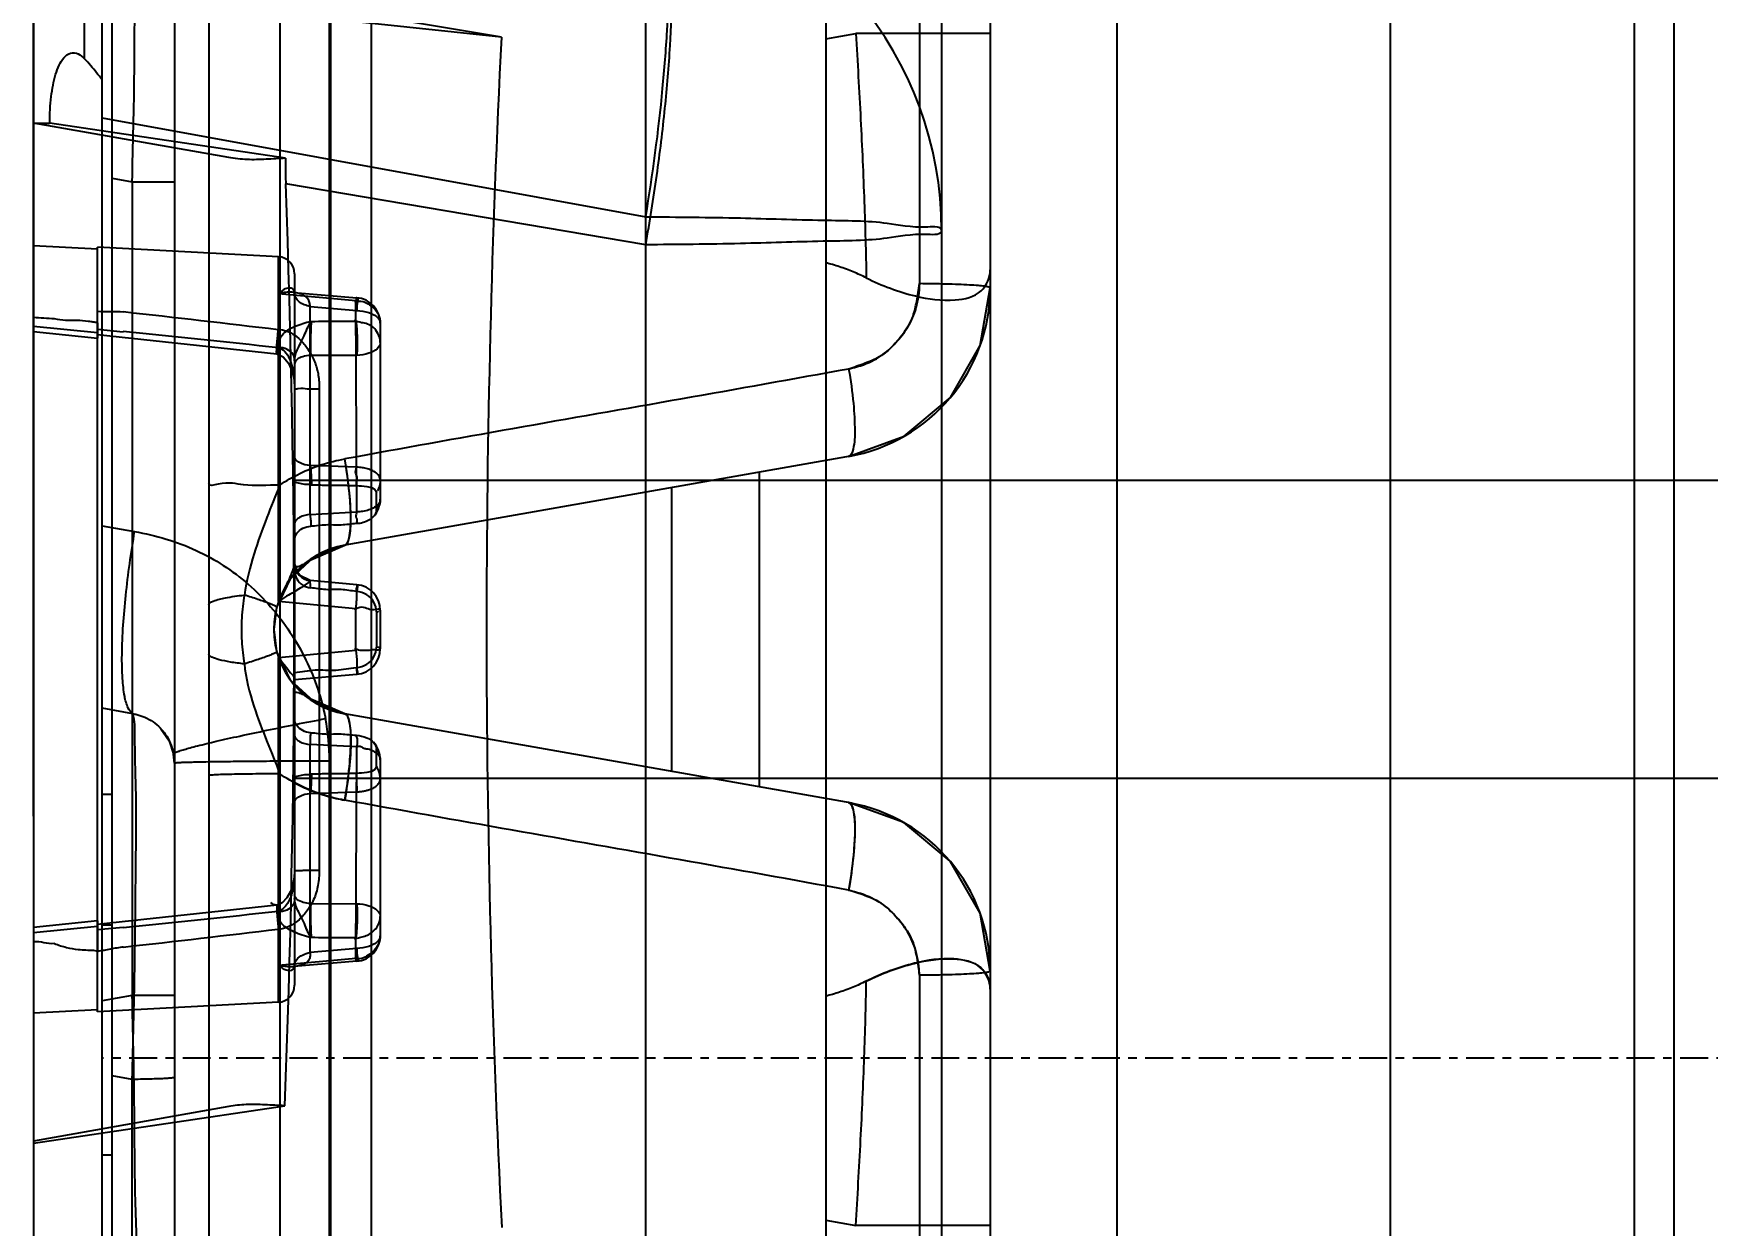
# Model space of a CAD drawing. Header units: millimetres. Extents: x 2588 to 3182, y 1243 to 1719.
# Drawn here: x 3063.8 to 3083.44, y 1487.25 to 1501.24 of the extents above; entities that cross this region are included whole.
import ezdxf

# ---------------------------------------------------------------- set-up
doc = ezdxf.new("R2010")
doc.units = ezdxf.units.MM
doc.linetypes.add('CENTER', pattern=[0.6, 0.375, -0.075, 0.075, -0.075])
doc.styles.get("Standard").update_dxf_attribs({"font": 'arial.ttf'})
doc.dimstyles.get("Standard").update_dxf_attribs({"dimtxt": 0.18, "dimasz": 0.18, "dimexe": 0.18, "dimexo": 0.0625, "dimgap": 0.09, "dimtad": 0, "dimtih": 1, "dimtoh": 1, "dimzin": 0, "dimdsep": 46, "dimtxsty": 'Standard', "dimcen": 0.09, "dimadec": 0, "dimazin": 0, "dimtfac": 1, "dimtofl": 0, "dimtmove": 0, "dimatfit": 3, "dimfxl": 0, "dimtolj": 1, "dimtzin": 0, "dimarcsym": 0})

# ---------------------------------------------------------------- blocks, each defined once
blk = doc.blocks.new('*D48')
at = {"color": 4, "lineweight": -2, "transparency": 16777216}
for p, q in [((3063.796, 1492.05), (3063.796, 1666.695)), ((3071.796, 1666.695), (3087.793, 1666.695)), ((3133.795, 1666.695), (3114.696, 1666.695)), ((3141.795, 1501.767), (3141.795, 1666.695))]:
    blk.add_line(p, q, dxfattribs=at)
at = {"color": 4, "transparency": 16777216}
for points in [[(3071.796, 1668.028), (3071.796, 1665.362), (3063.796, 1666.695)], [(3133.795, 1668.028), (3133.795, 1665.362), (3141.795, 1666.695)]]:
    blk.add_solid(points, dxfattribs=at)
at = {"layer": 'Defpoints', "color": 0, "transparency": 16777216}
for p in [(3063.796, 1666.695), (3141.795, 1501.767), (3063.796, 1492.05)]:
    blk.add_point(p, dxfattribs=at)
at = {"color": 6, "transparency": 16777216, "insert": (3101.245, 1666.695), "char_height": 8, "attachment_point": 5}
blk.add_mtext('\\A1;78.00', dxfattribs=at)

msp = doc.modelspace()

# ---------------------------------------------------------------- linework, layer by layer
at = {"color": 6, "linetype": 'Continuous'}
for p, q in [((3064.6, 1329.21), (3064.6, 1649.21)), ((3065.855, 1594.741), (3065.855, 1415.981)), ((3066.685, 1580.05), (3066.685, 1439.898)), ((3074.19, 1578.646), (3074.19, 1498.3)), ((3075.021, 1577.657), (3075.021, 1440.874)), ((3082.576, 1553.105), (3082.576, 1435.377)), ((3083.04, 1552.602), (3083.04, 1435.879)), ((3079.712, 1551.921), (3079.712, 1436.56)), ((3076.508, 1548.511), (3076.508, 1439.971)), ((3073.091, 1543.17), (3073.091, 1445.311)), ((3067.286, 1469.118), (3067.286, 1519.364)), ((3064.396, 1500.939), (3064.396, 1511.186)), ((3063.796, 1510.586), (3063.796, 1477.896)), ((3065.45, 1503.039), (3065.45, 1479.03)), ((3064.72, 1476.071), (3064.72, 1502.772)), ((3067.268, 1479.288), (3067.268, 1502.577)), ((3064.6, 1501.982), (3069.287, 1501.195)), ((3070.979, 1478.994), (3070.979, 1501.923)), ((3074.45, 1501.923), (3074.45, 1479.498)), ((3064.6, 1501.694), (3069.287, 1501.195)), ((3073.091, 1501.174), (3073.443, 1501.236)), ((3075.021, 1501.236), (3073.443, 1501.236)), ((3066.086, 1499.78), (3063.796, 1500.184)), ((3066.753, 1499.772), (3063.986, 1500.183)), ((3064.6, 1500.246), (3070.979, 1499.084)), ((3064.72, 1499.537), (3064.954, 1499.495)), ((3064.954, 1499.495), (3064.954, 1489.946)), ((3064.954, 1499.495), (3065.45, 1499.495)), ((3070.979, 1498.756), (3066.756, 1499.473)), ((3064.548, 1498.706), (3063.796, 1498.745)), ((3066.669, 1498.615), (3064.548, 1498.727)), ((3066.669, 1494.569), (3066.669, 1498.615)), ((3066.86, 1498.415), (3066.86, 1490.067)), ((3066.669, 1498.183), (3067.579, 1498.103)), ((3066.845, 1498.198), (3067.589, 1498.135)), ((3075.021, 1498.196), (3075.02, 1498.196)), ((3067.041, 1498.031), (3067.59, 1497.985)), ((3067.043, 1495.59), (3067.043, 1498.031)), ((3067.59, 1495.62), (3067.579, 1498.104)), ((3063.796, 1497.802), (3064.548, 1497.726)), ((3067.865, 1497.835), (3067.865, 1495.77)), ((3063.796, 1497.739), (3064.548, 1497.66)), ((3064.548, 1497.767), (3064.85, 1497.736)), ((3064.548, 1497.702), (3066.652, 1497.475)), ((3067.59, 1497.458), (3067.049, 1497.457)), ((3067.146, 1497.065), (3067.146, 1491.416)), ((3073.402, 1496.28), (3067.448, 1495.231)), ((3067.59, 1496.146), (3067.043, 1496.165)), ((3072.314, 1492.393), (3072.314, 1496.089)), ((3141.795, 1495.991), (3066.86, 1495.991)), ((3067.819, 1495.642), (3067.819, 1495.849)), ((3071.282, 1495.907), (3071.282, 1492.575)), ((3064.6, 1495.457), (3064.983, 1495.39)), ((3067.043, 1495.59), (3067.59, 1495.62)), ((3067.021, 1495.046), (3067.448, 1495.231)), ((3066.86, 1495.015), (3066.86, 1495.012)), ((3067.59, 1494.767), (3067.041, 1494.815)), ((3066.618, 1494.241), (3066.651, 1494.5)), ((3067.579, 1494.484), (3066.669, 1494.569)), ((3067.579, 1493.998), (3067.579, 1494.484)), ((3067.819, 1494.448), (3067.819, 1494.034)), ((3067.865, 1494.467), (3067.865, 1494.015)), ((3066.651, 1493.982), (3066.618, 1494.241)), ((3066.669, 1493.912), (3067.579, 1493.998)), ((3066.669, 1489.866), (3066.669, 1493.912)), ((3067.59, 1493.714), (3066.86, 1493.65)), ((3064.96, 1493.252), (3064.6, 1493.316)), ((3067.448, 1493.251), (3067.021, 1493.436)), ((3073.402, 1492.201), (3067.448, 1493.251)), ((3067.043, 1490.451), (3067.043, 1492.891)), ((3067.59, 1492.862), (3067.043, 1492.891)), ((3065.45, 1492.671), (3065.44, 1492.779)), ((3067.579, 1490.378), (3067.59, 1492.862)), ((3067.819, 1492.632), (3067.819, 1492.84)), ((3067.865, 1492.712), (3067.865, 1490.647)), ((3141.795, 1492.491), (3066.86, 1492.491)), ((3064.72, 1492.306), (3064.6, 1492.306)), ((3067.043, 1492.317), (3067.587, 1492.335)), ((3066.652, 1491.007), (3064.548, 1490.78)), ((3067.049, 1491.025), (3067.59, 1491.023)), ((3064.548, 1490.822), (3063.796, 1490.743)), ((3064.548, 1490.755), (3063.796, 1490.68)), ((3064.85, 1490.745), (3064.548, 1490.715)), ((3064.72, 1490.772), (3064.6, 1490.772)), ((3067.579, 1490.378), (3066.669, 1490.299)), ((3067.589, 1490.347), (3066.851, 1490.284)), ((3067.59, 1490.497), (3067.041, 1490.45)), ((3074.19, 1490.182), (3074.19, 1438.347)), ((3064.954, 1489.946), (3064.6, 1489.883)), ((3065.45, 1489.946), (3064.954, 1489.946)), ((3064.548, 1489.776), (3063.796, 1489.737)), ((3066.669, 1489.866), (3064.548, 1489.755)), ((3064.954, 1488.961), (3064.72, 1489.003)), ((3064.954, 1482.199), (3064.954, 1488.961)), ((3063.796, 1488.211), (3066.744, 1488.652)), ((3066.086, 1488.641), (3063.796, 1488.237)), ((3064.72, 1488.071), (3064.6, 1488.071)), ((3073.091, 1487.307), (3073.443, 1487.245)), ((3075.021, 1487.245), (3073.443, 1487.245))]:
    msp.add_line(p, q, dxfattribs=at)
at = {"color": 7, "linetype": 'Continuous'}
for p, q in [((3064.548, 1489.755), (3064.548, 1498.727)), ((3064.502, 1490.477), (3064.548, 1490.464))]:
    msp.add_line(p, q, dxfattribs=at)
at = {"color": 1, "linetype": 'CENTER', "ltscale": 0.873196}
msp.add_line((3141.795, 1489.21), (3064.6, 1489.21), dxfattribs=at)
at = {"color": 6, "linetype": 'Continuous'}
for points in [[(3067.76, 1469.241), (3067.76, 1519.263), (3067.764, 1519.305), (3067.772, 1519.349)], [(3066.84, 1498.202), (3066.855, 1498.2), (3066.855, 1498.2), (3066.859, 1498.173)], [(3073.36, 1496.273), (3074.013, 1496.51), (3074.553, 1496.963), (3074.902, 1497.574), (3075.02, 1498.252)], [(3066.65, 1497.475), (3066.724, 1497.441), (3066.787, 1497.366), (3066.83, 1497.27), (3066.853, 1497.17), (3066.86, 1497.074)], [(3066.651, 1494.5), (3066.813, 1494.837), (3067.088, 1495.092), (3067.448, 1495.231)], [(3066.859, 1495.008), (3066.861, 1495.02), (3066.856, 1495.01)], [(3067.034, 1494.815), (3066.982, 1494.83), (3066.919, 1494.878), (3066.875, 1494.941), (3066.859, 1495.006)], [(3067.043, 1494.815), (3066.913, 1494.879), (3066.86, 1495.015)], [(3067.448, 1493.251), (3067.088, 1493.39), (3066.811, 1493.648), (3066.651, 1493.982)], [(3065.289, 1493.076), (3065.388, 1492.934), (3065.44, 1492.779)], [(3065.44, 1492.779), (3065.447, 1492.725), (3065.45, 1492.671)], [(3075.02, 1490.229), (3074.901, 1490.912), (3074.549, 1491.523), (3074.009, 1491.974), (3073.36, 1492.209)], [(3066.86, 1491.408), (3066.855, 1491.329), (3066.84, 1491.246), (3066.812, 1491.164), (3066.77, 1491.09), (3066.715, 1491.034), (3066.653, 1491.007)], [(3066.653, 1491.007), (3066.61, 1491.013), (3066.579, 1491.038)], [(3066.859, 1490.309), (3066.856, 1490.284), (3066.855, 1490.282), (3066.854, 1490.282), (3066.839, 1490.28)]]:
    msp.add_lwpolyline(points, dxfattribs=at)
for centre, radius, start, end in [((3070.25, 1498.923), 4.2, 0, 80), ((3206.979, 1494.241), 137.868, 177.10888, 182.91793), ((3066.659, 1498.415), 0.201, 0, 87), ((3073.011, 1498.252), 2.01, 280.0019, 360), ((3067.563, 1497.835), 0.301, 359.9992, 85.1623), ((3032.362, 1208.281), 291.503, 83.24134, 83.60106), ((3029.615, 1150.615), 348.906, 83.90363, 84.20403), ((3067.562, 1495.77), 0.303, 317.5273, 359.9343), ((3067.622, 1494.241), 1.005, 100.0031, 260.0004), ((3067.061, 1495.015), 0.201, 180, 265), ((3067.563, 1494.467), 0.301, 0.0001, 85), ((3067.563, 1494.015), 0.301, 275, 0), ((3064.555, 1492.696), 2.713, 0.0129, 10.6036), ((3067.563, 1492.712), 0.302, 0.0229, 42.6771), ((3064.847, 1492.67), 0.603, 0.039, 10.4337), ((3073.011, 1490.229), 2.01, 0, 79.7294), ((3029.612, 1837.877), 348.916, 275.79628, 276.09628), ((3032.364, 1780.188), 291.49, 276.39888, 276.75861), ((3067.563, 1490.647), 0.301, 274.8292, 0.001), ((3066.659, 1490.067), 0.201, 273, 0)]:
    msp.add_arc(centre, radius, start, end, dxfattribs=at)
msp.add_ellipse((2997.148, 1494.21), major_axis=(0, 98.789), ratio=0.705606, start_param=-1.627094, end_param=-1.5175, dxfattribs=at)
for points, knots in [([(3064.954, 1499.495), (3064.963, 1499.926), (3064.987, 1500.747), (3064.978, 1501.843), (3065.036, 1502.787), (3064.922, 1503.234), (3065.02, 1503.62), (3064.954, 1503.632)], [0, 0, 0, 0, 0.31249, 0.590142, 0.812568, 0.951141, 1, 1, 1, 1]), ([(3070.979, 1499.084), (3071.062, 1499.584), (3071.159, 1500.311), (3071.233, 1501.24), (3071.254, 1501.828), (3071.242, 1502.257), (3071.211, 1502.544), (3071.182, 1502.713), (3071.145, 1502.852), (3071.095, 1502.974), (3071.028, 1503.051), (3070.979, 1503.059)], [0, 0, 0, 0, 0.373747, 0.54128, 0.68793, 0.808496, 0.858172, 0.900513, 0.935444, 0.963115, 1, 1, 1, 1]), ([(3070.979, 1498.756), (3071.027, 1499.027), (3071.112, 1499.56), (3071.208, 1500.339), (3071.269, 1501.064), (3071.292, 1501.705), (3071.279, 1502.175), (3071.244, 1502.489), (3071.211, 1502.676), (3071.167, 1502.829), (3071.11, 1502.965), (3071.035, 1503.049), (3070.979, 1503.059)], [0, 0, 0, 0, 0.187128, 0.367598, 0.534795, 0.682172, 0.80401, 0.854425, 0.897531, 0.933227, 0.961646, 1, 1, 1, 1]), ([(3073.443, 1501.236), (3073.464, 1500.9), (3073.502, 1500.241), (3073.544, 1499.285), (3073.562, 1498.665), (3073.567, 1498.368)], [0, 0, 0, 0, 0.351674, 0.689745, 1, 1, 1, 1]), ([(3063.986, 1500.183), (3063.986, 1500.237), (3063.989, 1500.341), (3064.002, 1500.491), (3064.023, 1500.628), (3064.052, 1500.751), (3064.092, 1500.861), (3064.145, 1500.952), (3064.226, 1501.016), (3064.327, 1501.004), (3064.374, 1500.962), (3064.396, 1500.939)], [0, 0, 0, 0, 0.150742, 0.290125, 0.418288, 0.536051, 0.643418, 0.74139, 0.829058, 0.912175, 1, 1, 1, 1]), ([(3064.6, 1500.692), (3064.579, 1500.72), (3064.537, 1500.777), (3064.469, 1500.859), (3064.421, 1500.913), (3064.396, 1500.939)], [0, 0, 0, 0, 0.32784, 0.661226, 1, 1, 1, 1]), ([(3063.796, 1500.184), (3063.825, 1500.184), (3063.888, 1500.184), (3063.951, 1500.184), (3063.986, 1500.183)], [0, 0, 0, 0, 0.459065, 1, 1, 1, 1]), ([(3066.753, 1499.772), (3066.677, 1499.768), (3066.527, 1499.759), (3066.304, 1499.75), (3066.158, 1499.768), (3066.086, 1499.78)], [0, 0, 0, 0, 0.341572, 0.674339, 1, 1, 1, 1]), ([(3066.753, 1499.772), (3066.752, 1499.739), (3066.751, 1499.673), (3066.752, 1499.573), (3066.754, 1499.506), (3066.756, 1499.473)], [0, 0, 0, 0, 0.332175, 0.665686, 1, 1, 1, 1]), ([(3070.979, 1499.084), (3071.35, 1499.082), (3072.05, 1499.077), (3072.971, 1499.041), (3073.762, 1499.04), (3074.116, 1498.949), (3074.45, 1498.979), (3074.45, 1498.923)], [0, 0, 0, 0, 0.319528, 0.598136, 0.81431, 0.951476, 1, 1, 1, 1]), ([(3074.45, 1498.923), (3074.45, 1498.867), (3074.117, 1498.894), (3073.761, 1498.804), (3072.971, 1498.8), (3072.05, 1498.764), (3071.35, 1498.759), (3070.979, 1498.756)], [0, 0, 0, 0, 0.048637, 0.185814, 0.401965, 0.680528, 1, 1, 1, 1]), ([(3073.567, 1498.368), (3073.516, 1498.393), (3073.413, 1498.44), (3073.254, 1498.5), (3073.145, 1498.531), (3073.091, 1498.545)], [0, 0, 0, 0, 0.335665, 0.669619, 1, 1, 1, 1]), ([(3073.567, 1498.368), (3073.75, 1498.277), (3074.093, 1498.147), (3074.554, 1498.082), (3074.929, 1498.163), (3075.021, 1498.372), (3075.021, 1498.461)], [0, 0, 0, 0, 0.367549, 0.648041, 0.840134, 1, 1, 1, 1]), ([(3066.86, 1498.181), (3066.86, 1498.2), (3066.848, 1498.24), (3066.788, 1498.255), (3066.727, 1498.234), (3066.693, 1498.2), (3066.669, 1498.188)], [0, 0, 0, 0, 0.233569, 0.427507, 0.679481, 1, 1, 1, 1]), ([(3066.845, 1498.198), (3066.825, 1498.199), (3066.786, 1498.2), (3066.727, 1498.195), (3066.689, 1498.187), (3066.669, 1498.183)], [0, 0, 0, 0, 0.334322, 0.664972, 1, 1, 1, 1]), ([(3067.041, 1498.031), (3067.042, 1498.048), (3067.037, 1498.081), (3067.014, 1498.128), (3066.972, 1498.165), (3066.913, 1498.189), (3066.869, 1498.196), (3066.845, 1498.198)], [0, 0, 0, 0, 0.173639, 0.347468, 0.533456, 0.74737, 1, 1, 1, 1]), ([(3074.19, 1498.3), (3074.186, 1498.203), (3074.165, 1498.025), (3074.06, 1497.786), (3073.91, 1497.594), (3073.744, 1497.44), (3073.545, 1497.361), (3073.425, 1497.318), (3073.36, 1497.298)], [0, 0, 0, 0, 0.207029, 0.379084, 0.548648, 0.72602, 0.854485, 1, 1, 1, 1]), ([(3073.36, 1497.298), (3073.453, 1497.32), (3073.624, 1497.371), (3073.837, 1497.517), (3073.998, 1497.7), (3074.119, 1497.892), (3074.161, 1498.103), (3074.182, 1498.231), (3074.19, 1498.3)], [0, 0, 0, 0, 0.205066, 0.375307, 0.544682, 0.723301, 0.850737, 1, 1, 1, 1]), ([(3075.02, 1498.252), (3075.02, 1498.254), (3075.014, 1498.258), (3075.002, 1498.261), (3074.982, 1498.265), (3074.942, 1498.271), (3074.872, 1498.278), (3074.769, 1498.285), (3074.643, 1498.29), (3074.447, 1498.297), (3074.294, 1498.299), (3074.19, 1498.3)], [0, 0, 0, 0, 0.006848, 0.021985, 0.04606, 0.079003, 0.170742, 0.295519, 0.450139, 0.625859, 1, 1, 1, 1]), ([(3067.043, 1498.031), (3067.02, 1498.036), (3066.973, 1498.05), (3066.913, 1498.083), (3066.871, 1498.127), (3066.86, 1498.163), (3066.86, 1498.179)], [0, 0, 0, 0, 0.290658, 0.571776, 0.810456, 1, 1, 1, 1]), ([(3067.563, 1498.096), (3067.595, 1498.096), (3067.651, 1498.099), (3067.728, 1498.063), (3067.795, 1498.014), (3067.85, 1497.935), (3067.865, 1497.869), (3067.865, 1497.835)], [0, 0, 0, 0, 0.21396, 0.365734, 0.558284, 0.770993, 1, 1, 1, 1]), ([(3067.589, 1498.135), (3067.612, 1498.133), (3067.583, 1498.049), (3067.591, 1498.012), (3067.59, 1497.985)], [0, 0, 0, 0, 0.467947, 1, 1, 1, 1]), ([(3067.59, 1497.985), (3067.637, 1497.983), (3067.722, 1497.969), (3067.826, 1497.923), (3067.865, 1497.862), (3067.865, 1497.835)], [0, 0, 0, 0, 0.422079, 0.76091, 1, 1, 1, 1]), ([(3063.796, 1497.907), (3063.836, 1497.903), (3063.918, 1497.898), (3063.999, 1497.894), (3064.04, 1497.89)], [0, 0, 0, 0, 0.5, 1, 1, 1, 1]), ([(3064.04, 1497.89), (3064.084, 1497.882), (3064.173, 1497.868), (3064.307, 1497.877), (3064.395, 1497.866), (3064.439, 1497.86)], [0, 0, 0, 0, 0.33473, 0.666636, 1, 1, 1, 1]), ([(3064.439, 1497.86), (3064.458, 1497.858), (3064.494, 1497.853), (3064.53, 1497.848), (3064.548, 1497.846)], [0, 0, 0, 0, 0.5, 1, 1, 1, 1]), ([(3064.548, 1497.977), (3064.598, 1497.972), (3064.699, 1497.973), (3064.8, 1497.974), (3064.85, 1497.968)], [0, 0, 0, 0, 0.5, 1, 1, 1, 1]), ([(3066.667, 1497.55), (3066.665, 1497.601), (3066.704, 1497.72), (3066.869, 1497.806), (3066.987, 1497.846), (3067.05, 1497.857)], [0, 0, 0, 0, 0.288748, 0.637569, 1, 1, 1, 1]), ([(3066.86, 1497.396), (3066.86, 1497.419), (3066.867, 1497.468), (3066.899, 1497.541), (3066.939, 1497.621), (3066.981, 1497.706), (3067.013, 1497.788), (3067.038, 1497.836), (3067.05, 1497.857)], [0, 0, 0, 0, 0.136778, 0.292607, 0.472951, 0.673198, 0.855458, 1, 1, 1, 1]), ([(3067.055, 1497.857), (3067.053, 1497.834), (3067.05, 1497.783), (3067.047, 1497.7), (3067.046, 1497.639), (3067.046, 1497.607)], [0, 0, 0, 0, 0.271344, 0.61697, 1, 1, 1, 1]), ([(3067.055, 1497.857), (3067.112, 1497.858), (3067.228, 1497.859), (3067.403, 1497.859), (3067.52, 1497.86), (3067.579, 1497.86)], [0, 0, 0, 0, 0.327179, 0.663642, 1, 1, 1, 1]), ([(3067.865, 1497.609), (3067.865, 1497.645), (3067.846, 1497.712), (3067.789, 1497.786), (3067.72, 1497.831), (3067.64, 1497.84), (3067.589, 1497.856), (3067.563, 1497.87)], [0, 0, 0, 0, 0.252649, 0.452931, 0.63606, 0.803299, 1, 1, 1, 1]), ([(3067.579, 1497.86), (3067.581, 1497.851), (3067.583, 1497.83), (3067.587, 1497.792), (3067.59, 1497.742), (3067.593, 1497.68), (3067.593, 1497.634), (3067.593, 1497.61)], [0, 0, 0, 0, 0.113489, 0.253033, 0.456637, 0.710037, 1, 1, 1, 1]), ([(3066.67, 1497.549), (3066.668, 1497.54), (3066.665, 1497.524), (3066.661, 1497.502), (3066.658, 1497.488), (3066.655, 1497.48), (3066.654, 1497.476), (3066.652, 1497.474), (3066.65, 1497.477), (3066.65, 1497.481), (3066.649, 1497.49), (3066.649, 1497.501), (3066.649, 1497.519), (3066.65, 1497.544), (3066.652, 1497.579), (3066.655, 1497.619), (3066.661, 1497.682), (3066.666, 1497.731), (3066.669, 1497.764)], [0, 0, 0, 0, 0.077374, 0.13612, 0.176132, 0.195083, 0.205901, 0.210564, 0.215794, 0.227958, 0.248892, 0.279739, 0.321407, 0.394835, 0.488198, 0.599961, 0.725989, 1, 1, 1, 1]), ([(3066.669, 1497.764), (3066.702, 1497.762), (3066.77, 1497.747), (3066.867, 1497.696), (3066.956, 1497.615), (3067.035, 1497.507), (3067.102, 1497.377), (3067.144, 1497.226), (3067.149, 1497.119), (3067.146, 1497.065)], [0, 0, 0, 0, 0.107415, 0.222764, 0.350506, 0.494945, 0.655165, 0.825131, 1, 1, 1, 1]), ([(3067.046, 1497.607), (3067.046, 1497.59), (3067.047, 1497.555), (3067.047, 1497.505), (3067.048, 1497.473), (3067.049, 1497.457)], [0, 0, 0, 0, 0.345773, 0.681919, 1, 1, 1, 1]), ([(3067.593, 1497.61), (3067.593, 1497.592), (3067.593, 1497.557), (3067.592, 1497.507), (3067.591, 1497.474), (3067.59, 1497.458)], [0, 0, 0, 0, 0.353299, 0.686724, 1, 1, 1, 1]), ([(3067.865, 1497.609), (3067.865, 1497.582), (3067.826, 1497.52), (3067.722, 1497.475), (3067.637, 1497.46), (3067.59, 1497.458)], [0, 0, 0, 0, 0.239088, 0.577914, 1, 1, 1, 1]), ([(3066.86, 1497.405), (3066.86, 1497.427), (3066.843, 1497.48), (3066.771, 1497.538), (3066.703, 1497.551), (3066.667, 1497.55)], [0, 0, 0, 0, 0.25215, 0.595123, 1, 1, 1, 1]), ([(3066.667, 1497.55), (3066.696, 1497.542), (3066.753, 1497.506), (3066.801, 1497.42), (3066.836, 1497.319), (3066.856, 1497.202), (3066.86, 1497.118), (3066.86, 1497.074)], [0, 0, 0, 0, 0.16658, 0.347207, 0.5355, 0.756918, 1, 1, 1, 1]), ([(3067.043, 1497.457), (3067.013, 1497.455), (3066.959, 1497.446), (3066.889, 1497.418), (3066.86, 1497.376), (3066.86, 1497.357)], [0, 0, 0, 0, 0.402322, 0.737981, 1, 1, 1, 1]), ([(3073.36, 1497.298), (3072.703, 1497.179), (3071.389, 1496.943), (3069.417, 1496.599), (3068.104, 1496.362), (3067.448, 1496.243)], [0, 0, 0, 0, 0.333574, 0.666905, 1, 1, 1, 1]), ([(3073.36, 1497.298), (3073.383, 1497.164), (3073.418, 1496.927), (3073.435, 1496.601), (3073.43, 1496.41), (3073.392, 1496.279), (3073.36, 1496.273)], [0, 0, 0, 0, 0.391751, 0.696185, 0.904765, 1, 1, 1, 1]), ([(3066.86, 1497.074), (3066.86, 1497.061), (3066.938, 1497.082), (3067.008, 1497.059), (3067.099, 1497.065), (3067.146, 1497.065)], [0, 0, 0, 0, 0.138842, 0.509797, 1, 1, 1, 1]), ([(3066.685, 1495.935), (3066.761, 1495.986), (3066.92, 1496.079), (3067.177, 1496.183), (3067.357, 1496.227), (3067.448, 1496.243)], [0, 0, 0, 0, 0.331498, 0.664754, 1, 1, 1, 1]), ([(3067.043, 1496.165), (3067, 1496.167), (3066.939, 1496.184), (3066.877, 1496.224), (3066.86, 1496.252), (3066.86, 1496.265)], [0, 0, 0, 0, 0.590276, 0.828271, 1, 1, 1, 1]), ([(3067.448, 1495.231), (3067.46, 1495.233), (3067.485, 1495.262), (3067.514, 1495.366), (3067.525, 1495.578), (3067.501, 1495.887), (3067.469, 1496.122), (3067.448, 1496.243)], [0, 0, 0, 0, 0.035907, 0.098309, 0.315798, 0.642315, 1, 1, 1, 1]), ([(3067.448, 1495.231), (3067.48, 1495.236), (3067.518, 1495.366), (3067.523, 1495.556), (3067.505, 1495.878), (3067.471, 1496.112), (3067.448, 1496.243)], [0, 0, 0, 0, 0.095287, 0.304446, 0.611798, 1, 1, 1, 1]), ([(3067.043, 1496.165), (3067.044, 1496.149), (3067.049, 1496.116), (3067.052, 1496.065), (3067.055, 1496.031), (3067.055, 1496.014)], [0, 0, 0, 0, 0.319526, 0.656303, 1, 1, 1, 1]), ([(3067.585, 1495.93), (3067.585, 1495.948), (3067.583, 1495.982), (3067.603, 1496.032), (3067.562, 1496.08), (3067.582, 1496.122), (3067.59, 1496.146)], [0, 0, 0, 0, 0.24729, 0.464772, 0.66198, 1, 1, 1, 1]), ([(3067.865, 1495.996), (3067.865, 1496.013), (3067.851, 1496.051), (3067.805, 1496.09), (3067.747, 1496.118), (3067.686, 1496.135), (3067.633, 1496.143), (3067.601, 1496.146), (3067.59, 1496.146)], [0, 0, 0, 0, 0.150797, 0.337808, 0.521924, 0.717129, 0.895178, 1, 1, 1, 1]), ([(3066.685, 1495.935), (3066.544, 1495.935), (3066.276, 1495.915), (3066.073, 1495.982), (3065.855, 1495.918), (3065.855, 1495.954)], [0, 0, 0, 0, 0.511831, 0.86997, 1, 1, 1, 1]), ([(3066.685, 1495.935), (3066.635, 1495.808), (3066.524, 1495.544), (3066.375, 1495.117), (3066.293, 1494.81), (3066.27, 1494.644)], [0, 0, 0, 0, 0.301607, 0.631435, 1, 1, 1, 1]), ([(3067.053, 1495.94), (3067.021, 1495.941), (3066.961, 1495.944), (3066.908, 1495.96), (3066.86, 1495.968), (3066.86, 1495.978)], [0, 0, 0, 0, 0.476258, 0.846049, 1, 1, 1, 1]), ([(3067.053, 1495.94), (3067.111, 1495.939), (3067.228, 1495.933), (3067.406, 1495.938), (3067.525, 1495.931), (3067.585, 1495.93)], [0, 0, 0, 0, 0.326883, 0.663278, 1, 1, 1, 1]), ([(3067.055, 1496.014), (3067.055, 1496.006), (3067.057, 1495.981), (3067.057, 1495.957), (3067.058, 1495.94)], [0, 0, 0, 0, 0.332483, 1, 1, 1, 1]), ([(3067.585, 1495.93), (3067.625, 1495.929), (3067.695, 1495.922), (3067.779, 1495.906), (3067.819, 1495.867), (3067.819, 1495.849)], [0, 0, 0, 0, 0.462604, 0.799496, 1, 1, 1, 1]), ([(3067.865, 1495.996), (3067.865, 1495.984), (3067.863, 1495.959), (3067.853, 1495.915), (3067.84, 1495.885), (3067.831, 1495.868)], [0, 0, 0, 0, 0.278909, 0.558722, 1, 1, 1, 1]), ([(3067.865, 1495.77), (3067.865, 1495.751), (3067.848, 1495.711), (3067.796, 1495.671), (3067.731, 1495.642), (3067.66, 1495.625), (3067.613, 1495.621), (3067.59, 1495.62)], [0, 0, 0, 0, 0.166408, 0.357979, 0.574712, 0.796253, 1, 1, 1, 1]), ([(3067.819, 1495.642), (3067.819, 1495.633), (3067.816, 1495.614), (3067.803, 1495.587), (3067.79, 1495.571), (3067.783, 1495.563)], [0, 0, 0, 0, 0.303249, 0.634402, 1, 1, 1, 1]), ([(3067.865, 1495.77), (3067.865, 1495.756), (3067.862, 1495.727), (3067.847, 1495.683), (3067.83, 1495.656), (3067.819, 1495.642)], [0, 0, 0, 0, 0.305854, 0.616739, 1, 1, 1, 1]), ([(3067.043, 1495.59), (3067, 1495.588), (3066.939, 1495.571), (3066.877, 1495.531), (3066.86, 1495.503), (3066.86, 1495.49)], [0, 0, 0, 0, 0.590268, 0.828263, 1, 1, 1, 1]), ([(3066.86, 1495.29), (3066.86, 1495.318), (3066.881, 1495.378), (3066.955, 1495.435), (3067.018, 1495.451), (3067.05, 1495.452)], [0, 0, 0, 0, 0.308465, 0.646023, 1, 1, 1, 1]), ([(3067.058, 1495.452), (3067.055, 1495.462), (3067.056, 1495.488), (3067.05, 1495.534), (3067.044, 1495.57), (3067.043, 1495.59)], [0, 0, 0, 0, 0.218654, 0.558274, 1, 1, 1, 1]), ([(3067.585, 1495.483), (3067.525, 1495.479), (3067.406, 1495.46), (3067.227, 1495.474), (3067.109, 1495.455), (3067.05, 1495.452)], [0, 0, 0, 0, 0.335614, 0.669764, 1, 1, 1, 1]), ([(3067.59, 1495.62), (3067.585, 1495.601), (3067.57, 1495.572), (3067.593, 1495.538), (3067.587, 1495.51), (3067.586, 1495.491), (3067.585, 1495.483)], [0, 0, 0, 0, 0.407476, 0.607469, 0.806884, 1, 1, 1, 1]), ([(3067.783, 1495.563), (3067.768, 1495.547), (3067.73, 1495.519), (3067.662, 1495.492), (3067.611, 1495.484), (3067.585, 1495.483)], [0, 0, 0, 0, 0.29938, 0.637614, 1, 1, 1, 1]), ([(3064.96, 1493.252), (3064.936, 1493.267), (3064.893, 1493.336), (3064.858, 1493.477), (3064.836, 1493.687), (3064.83, 1494.083), (3064.873, 1494.66), (3064.941, 1495.141), (3064.983, 1495.39)], [0, 0, 0, 0, 0.039063, 0.104716, 0.202156, 0.329501, 0.65084, 1, 1, 1, 1]), ([(3064.983, 1495.39), (3065.231, 1495.347), (3065.711, 1495.205), (3066.343, 1494.796), (3066.667, 1494.418), (3066.805, 1494.21)], [0, 0, 0, 0, 0.338418, 0.664425, 1, 1, 1, 1]), ([(3066.86, 1494.979), (3066.878, 1494.978), (3066.915, 1494.983), (3066.969, 1495.009), (3067.003, 1495.033), (3067.021, 1495.046)], [0, 0, 0, 0, 0.298827, 0.630714, 1, 1, 1, 1]), ([(3066.669, 1494.569), (3066.685, 1494.602), (3066.714, 1494.663), (3066.757, 1494.748), (3066.793, 1494.821), (3066.821, 1494.885), (3066.841, 1494.938), (3066.854, 1494.978), (3066.86, 1495.001), (3066.86, 1495.01)], [0, 0, 0, 0, 0.225304, 0.421928, 0.591268, 0.735745, 0.855566, 0.946086, 1, 1, 1, 1]), ([(3066.86, 1494.929), (3066.86, 1494.897), (3066.879, 1494.83), (3066.949, 1494.756), (3067.014, 1494.732), (3067.047, 1494.73)], [0, 0, 0, 0, 0.328777, 0.671275, 1, 1, 1, 1]), ([(3065.854, 1494.53), (3065.855, 1494.551), (3065.937, 1494.591), (3066.066, 1494.618), (3066.195, 1494.637), (3066.27, 1494.644)], [0, 0, 0, 0, 0.145536, 0.487111, 1, 1, 1, 1]), ([(3066.27, 1494.644), (3066.255, 1494.556), (3066.234, 1494.376), (3066.234, 1494.105), (3066.255, 1493.926), (3066.27, 1493.837)], [0, 0, 0, 0, 0.331638, 0.668359, 1, 1, 1, 1]), ([(3066.651, 1494.5), (3066.652, 1494.503), (3066.641, 1494.511), (3066.623, 1494.521), (3066.589, 1494.535), (3066.546, 1494.553), (3066.49, 1494.573), (3066.398, 1494.604), (3066.323, 1494.628), (3066.27, 1494.644)], [0, 0, 0, 0, 0.023221, 0.078502, 0.165631, 0.282519, 0.426823, 0.596133, 1, 1, 1, 1]), ([(3067.041, 1494.815), (3067.052, 1494.814), (3067.007, 1494.78), (3066.981, 1494.761), (3066.918, 1494.721), (3066.848, 1494.679), (3066.761, 1494.628), (3066.701, 1494.59), (3066.669, 1494.569)], [0, 0, 0, 0, 0.070583, 0.179703, 0.333729, 0.522843, 0.74478, 1, 1, 1, 1]), ([(3067.047, 1494.73), (3067.046, 1494.744), (3067.052, 1494.765), (3067.029, 1494.816), (3067.043, 1494.815)], [0, 0, 0, 0, 0.510244, 1, 1, 1, 1]), ([(3067.585, 1494.688), (3067.525, 1494.693), (3067.407, 1494.719), (3067.225, 1494.699), (3067.107, 1494.725), (3067.047, 1494.73)], [0, 0, 0, 0, 0.334068, 0.665648, 1, 1, 1, 1]), ([(3067.579, 1494.484), (3067.582, 1494.507), (3067.585, 1494.553), (3067.591, 1494.625), (3067.584, 1494.684), (3067.615, 1494.765), (3067.59, 1494.767)], [0, 0, 0, 0, 0.24703, 0.488145, 0.736555, 1, 1, 1, 1]), ([(3067.585, 1494.688), (3067.586, 1494.702), (3067.581, 1494.722), (3067.602, 1494.766), (3067.59, 1494.767)], [0, 0, 0, 0, 0.540989, 1, 1, 1, 1]), ([(3067.819, 1494.448), (3067.819, 1494.488), (3067.798, 1494.569), (3067.709, 1494.659), (3067.627, 1494.685), (3067.585, 1494.688)], [0, 0, 0, 0, 0.326038, 0.654003, 1, 1, 1, 1]), ([(3067.865, 1494.467), (3067.865, 1494.491), (3067.782, 1494.461), (3067.722, 1494.481), (3067.644, 1494.513), (3067.584, 1494.489), (3067.563, 1494.467)], [0, 0, 0, 0, 0.234392, 0.460542, 0.707762, 1, 1, 1, 1]), ([(3066.805, 1494.21), (3066.874, 1494.105), (3066.999, 1493.889), (3067.138, 1493.547), (3067.2, 1493.313), (3067.222, 1493.195)], [0, 0, 0, 0, 0.342424, 0.676073, 1, 1, 1, 1]), ([(3066.27, 1493.837), (3066.215, 1493.843), (3066.117, 1493.855), (3065.985, 1493.882), (3065.904, 1493.906), (3065.855, 1493.936), (3065.855, 1493.952)], [0, 0, 0, 0, 0.374992, 0.681434, 0.894311, 1, 1, 1, 1]), ([(3066.651, 1493.982), (3066.652, 1493.979), (3066.642, 1493.971), (3066.626, 1493.962), (3066.594, 1493.948), (3066.552, 1493.932), (3066.498, 1493.912), (3066.403, 1493.879), (3066.325, 1493.854), (3066.27, 1493.837)], [0, 0, 0, 0, 0.021191, 0.071873, 0.153335, 0.265099, 0.406445, 0.576588, 1, 1, 1, 1]), ([(3066.669, 1493.912), (3066.702, 1493.874), (3066.758, 1493.806), (3066.817, 1493.725), (3066.86, 1493.681), (3066.86, 1493.661)], [0, 0, 0, 0, 0.479663, 0.816115, 1, 1, 1, 1]), ([(3067.563, 1494.015), (3067.585, 1494.015), (3067.625, 1493.993), (3067.689, 1494), (3067.752, 1493.999), (3067.8, 1494.01), (3067.865, 1493.995), (3067.865, 1494.015)], [0, 0, 0, 0, 0.209554, 0.419653, 0.626803, 0.810869, 1, 1, 1, 1]), ([(3067.579, 1493.998), (3067.583, 1493.951), (3067.596, 1493.861), (3067.582, 1493.789), (3067.603, 1493.716), (3067.59, 1493.714)], [0, 0, 0, 0, 0.49721, 0.863662, 1, 1, 1, 1]), ([(3067.585, 1493.794), (3067.627, 1493.797), (3067.709, 1493.823), (3067.798, 1493.913), (3067.819, 1493.994), (3067.819, 1494.034)], [0, 0, 0, 0, 0.346253, 0.677548, 1, 1, 1, 1]), ([(3066.27, 1493.837), (3066.286, 1493.668), (3066.368, 1493.356), (3066.53, 1492.933), (3066.64, 1492.672), (3066.685, 1492.547)], [0, 0, 0, 0, 0.374404, 0.706513, 1, 1, 1, 1]), ([(3066.86, 1493.737), (3066.941, 1493.744), (3067.1, 1493.779), (3067.345, 1493.752), (3067.504, 1493.787), (3067.585, 1493.794)], [0, 0, 0, 0, 0.334067, 0.665896, 1, 1, 1, 1]), ([(3067.585, 1493.794), (3067.586, 1493.782), (3067.587, 1493.762), (3067.588, 1493.74), (3067.59, 1493.726), (3067.589, 1493.72), (3067.591, 1493.714), (3067.59, 1493.714)], [0, 0, 0, 0, 0.441951, 0.753809, 0.861935, 0.938725, 1, 1, 1, 1]), ([(3067.021, 1493.436), (3067.003, 1493.449), (3066.969, 1493.473), (3066.915, 1493.498), (3066.878, 1493.504), (3066.86, 1493.503)], [0, 0, 0, 0, 0.369221, 0.701159, 1, 1, 1, 1]), ([(3064.954, 1488.961), (3064.965, 1489.393), (3064.987, 1490.219), (3064.995, 1491.354), (3065.006, 1492.268), (3064.983, 1492.868), (3064.988, 1493.17), (3064.96, 1493.252)], [0, 0, 0, 0, 0.302455, 0.576494, 0.794071, 0.939059, 1, 1, 1, 1]), ([(3064.96, 1493.252), (3064.976, 1493.25), (3065.025, 1493.24), (3065.107, 1493.212), (3065.2, 1493.159), (3065.281, 1493.091), (3065.35, 1493.008), (3065.407, 1492.905), (3065.432, 1492.823), (3065.44, 1492.779)], [0, 0, 0, 0, 0.067979, 0.207536, 0.360911, 0.512691, 0.645699, 0.81288, 1, 1, 1, 1]), ([(3065.44, 1492.779), (3065.439, 1492.783), (3065.452, 1492.792), (3065.474, 1492.802), (3065.514, 1492.817), (3065.569, 1492.834), (3065.639, 1492.854), (3065.764, 1492.887), (3065.958, 1492.934), (3066.229, 1492.994), (3066.541, 1493.06), (3066.876, 1493.128), (3067.106, 1493.173), (3067.222, 1493.195)], [0, 0, 0, 0, 0.005978, 0.020055, 0.042797, 0.07423, 0.114302, 0.162939, 0.285581, 0.439889, 0.617224, 0.807344, 1, 1, 1, 1]), ([(3067.047, 1493.03), (3067.015, 1493.032), (3066.953, 1493.048), (3066.88, 1493.105), (3066.86, 1493.164), (3066.86, 1493.192)], [0, 0, 0, 0, 0.353451, 0.690999, 1, 1, 1, 1]), ([(3067.448, 1493.251), (3067.46, 1493.249), (3067.485, 1493.219), (3067.514, 1493.116), (3067.525, 1492.903), (3067.501, 1492.594), (3067.469, 1492.36), (3067.448, 1492.238)], [0, 0, 0, 0, 0.035906, 0.098307, 0.315797, 0.642315, 1, 1, 1, 1]), ([(3067.448, 1492.238), (3067.471, 1492.369), (3067.505, 1492.602), (3067.523, 1492.923), (3067.518, 1493.114), (3067.481, 1493.245), (3067.448, 1493.251)], [0, 0, 0, 0, 0.384627, 0.69279, 0.90393, 1, 1, 1, 1]), ([(3066.86, 1492.992), (3066.86, 1492.979), (3066.877, 1492.951), (3066.939, 1492.91), (3067, 1492.893), (3067.043, 1492.891)], [0, 0, 0, 0, 0.171741, 0.409739, 1, 1, 1, 1]), ([(3067.047, 1493.03), (3067.044, 1493.013), (3067.043, 1492.967), (3067.043, 1492.92), (3067.043, 1492.891)], [0, 0, 0, 0, 0.375713, 1, 1, 1, 1]), ([(3067.047, 1493.03), (3067.107, 1493.027), (3067.225, 1493.007), (3067.406, 1493.022), (3067.525, 1493.003), (3067.585, 1492.999)], [0, 0, 0, 0, 0.333947, 0.666234, 1, 1, 1, 1]), ([(3067.585, 1492.999), (3067.58, 1492.986), (3067.596, 1492.961), (3067.594, 1492.915), (3067.592, 1492.883), (3067.59, 1492.862)], [0, 0, 0, 0, 0.307937, 0.541607, 1, 1, 1, 1]), ([(3067.585, 1492.999), (3067.626, 1492.997), (3067.701, 1492.98), (3067.789, 1492.925), (3067.819, 1492.866), (3067.819, 1492.84)], [0, 0, 0, 0, 0.404882, 0.740423, 1, 1, 1, 1]), ([(3067.268, 1492.697), (3067.151, 1492.697), (3066.918, 1492.696), (3066.577, 1492.694), (3066.26, 1492.691), (3066.019, 1492.689), (3065.85, 1492.686), (3065.747, 1492.684), (3065.658, 1492.682), (3065.586, 1492.68), (3065.529, 1492.678), (3065.491, 1492.676), (3065.47, 1492.674), (3065.459, 1492.673), (3065.454, 1492.672), (3065.45, 1492.671), (3065.45, 1492.671)], [0, 0, 0, 0, 0.193485, 0.384242, 0.562034, 0.716628, 0.782225, 0.839375, 0.887986, 0.927968, 0.959234, 0.981695, 0.989599, 0.995275, 0.998721, 1, 1, 1, 1]), ([(3067.59, 1492.862), (3067.601, 1492.869), (3067.632, 1492.881), (3067.661, 1492.846), (3067.701, 1492.842), (3067.739, 1492.838), (3067.773, 1492.821), (3067.806, 1492.802), (3067.836, 1492.779), (3067.858, 1492.748), (3067.865, 1492.724), (3067.865, 1492.712)], [0, 0, 0, 0, 0.115175, 0.239034, 0.347108, 0.454249, 0.56579, 0.678321, 0.787894, 0.894849, 1, 1, 1, 1]), ([(3067.865, 1492.712), (3067.865, 1492.726), (3067.862, 1492.754), (3067.847, 1492.798), (3067.83, 1492.826), (3067.819, 1492.84)], [0, 0, 0, 0, 0.305936, 0.616782, 1, 1, 1, 1]), ([(3066.685, 1492.547), (3066.632, 1492.547), (3066.525, 1492.546), (3066.37, 1492.545), (3066.225, 1492.543), (3066.099, 1492.54), (3066.009, 1492.538), (3065.95, 1492.536), (3065.917, 1492.534), (3065.891, 1492.532), (3065.871, 1492.531), (3065.862, 1492.529), (3065.855, 1492.529), (3065.855, 1492.527)], [0, 0, 0, 0, 0.193393, 0.38406, 0.561772, 0.716304, 0.839017, 0.887625, 0.927616, 0.958904, 0.981409, 0.99507, 1, 1, 1, 1]), ([(3067.448, 1492.238), (3067.357, 1492.254), (3067.177, 1492.299), (3066.921, 1492.403), (3066.761, 1492.495), (3066.685, 1492.547)], [0, 0, 0, 0, 0.335097, 0.668367, 1, 1, 1, 1]), ([(3066.86, 1492.503), (3066.86, 1492.513), (3066.908, 1492.522), (3066.961, 1492.538), (3067.021, 1492.541), (3067.053, 1492.541)], [0, 0, 0, 0, 0.153487, 0.522984, 1, 1, 1, 1]), ([(3067.585, 1492.552), (3067.525, 1492.551), (3067.406, 1492.544), (3067.228, 1492.549), (3067.111, 1492.542), (3067.053, 1492.541)], [0, 0, 0, 0, 0.336304, 0.672292, 1, 1, 1, 1]), ([(3067.058, 1492.541), (3067.058, 1492.533), (3067.057, 1492.509), (3067.055, 1492.484), (3067.055, 1492.468)], [0, 0, 0, 0, 0.335859, 1, 1, 1, 1]), ([(3067.819, 1492.632), (3067.819, 1492.615), (3067.779, 1492.576), (3067.695, 1492.56), (3067.625, 1492.553), (3067.585, 1492.552)], [0, 0, 0, 0, 0.200357, 0.537059, 1, 1, 1, 1]), ([(3067.587, 1492.335), (3067.591, 1492.352), (3067.597, 1492.382), (3067.587, 1492.425), (3067.589, 1492.466), (3067.587, 1492.508), (3067.586, 1492.537), (3067.585, 1492.552)], [0, 0, 0, 0, 0.23341, 0.415377, 0.60001, 0.791887, 1, 1, 1, 1]), ([(3067.59, 1492.336), (3067.604, 1492.336), (3067.634, 1492.339), (3067.677, 1492.345), (3067.719, 1492.356), (3067.76, 1492.37), (3067.799, 1492.39), (3067.833, 1492.416), (3067.858, 1492.447), (3067.865, 1492.473), (3067.865, 1492.486)], [0, 0, 0, 0, 0.131532, 0.263477, 0.384625, 0.511985, 0.647453, 0.773368, 0.888698, 1, 1, 1, 1]), ([(3067.865, 1492.486), (3067.865, 1492.502), (3067.862, 1492.534), (3067.847, 1492.584), (3067.83, 1492.616), (3067.819, 1492.632)], [0, 0, 0, 0, 0.310681, 0.62305, 1, 1, 1, 1]), ([(3066.86, 1492.442), (3066.921, 1492.409), (3067.047, 1492.35), (3067.244, 1492.282), (3067.38, 1492.25), (3067.448, 1492.238)], [0, 0, 0, 0, 0.333506, 0.666806, 1, 1, 1, 1]), ([(3066.86, 1492.217), (3066.86, 1492.23), (3066.877, 1492.258), (3066.939, 1492.298), (3067, 1492.315), (3067.043, 1492.317)], [0, 0, 0, 0, 0.17172, 0.409711, 1, 1, 1, 1]), ([(3067.055, 1492.468), (3067.055, 1492.45), (3067.052, 1492.416), (3067.049, 1492.366), (3067.044, 1492.333), (3067.043, 1492.317)], [0, 0, 0, 0, 0.344655, 0.681391, 1, 1, 1, 1]), ([(3073.36, 1491.183), (3072.703, 1491.302), (3071.389, 1491.539), (3069.417, 1491.883), (3068.104, 1492.119), (3067.448, 1492.238)], [0, 0, 0, 0, 0.333573, 0.666903, 1, 1, 1, 1]), ([(3073.36, 1492.209), (3073.392, 1492.203), (3073.43, 1492.073), (3073.435, 1491.883), (3073.418, 1491.557), (3073.384, 1491.319), (3073.36, 1491.183)], [0, 0, 0, 0, 0.094435, 0.301031, 0.60466, 1, 1, 1, 1]), ([(3073.36, 1492.209), (3073.372, 1492.206), (3073.397, 1492.176), (3073.427, 1492.072), (3073.438, 1491.856), (3073.414, 1491.543), (3073.381, 1491.306), (3073.36, 1491.183)], [0, 0, 0, 0, 0.036118, 0.098762, 0.316739, 0.64344, 1, 1, 1, 1]), ([(3066.86, 1491.408), (3066.86, 1491.354), (3066.854, 1491.26), (3066.828, 1491.136), (3066.791, 1491.046), (3066.741, 1490.974), (3066.695, 1490.94), (3066.667, 1490.927)], [0, 0, 0, 0, 0.296107, 0.521716, 0.692614, 0.83178, 1, 1, 1, 1]), ([(3067.146, 1491.416), (3067.148, 1491.357), (3067.141, 1491.238), (3067.09, 1491.072), (3067.008, 1490.931), (3066.905, 1490.821), (3066.791, 1490.75), (3066.709, 1490.724), (3066.669, 1490.718)], [0, 0, 0, 0, 0.19409, 0.384014, 0.562812, 0.724158, 0.86889, 1, 1, 1, 1]), ([(3066.86, 1491.408), (3066.86, 1491.409), (3066.867, 1491.409), (3066.874, 1491.411), (3066.889, 1491.411), (3066.905, 1491.412), (3066.922, 1491.413), (3066.948, 1491.414), (3066.98, 1491.415), (3067.021, 1491.415), (3067.062, 1491.416), (3067.104, 1491.416), (3067.133, 1491.416), (3067.146, 1491.416)], [0, 0, 0, 0, 0.012852, 0.046815, 0.097654, 0.160859, 0.216381, 0.277064, 0.429609, 0.556374, 0.702648, 0.865901, 1, 1, 1, 1]), ([(3067.043, 1491.025), (3067.016, 1491.026), (3066.962, 1491.035), (3066.892, 1491.062), (3066.86, 1491.105), (3066.86, 1491.125)], [0, 0, 0, 0, 0.373684, 0.726226, 1, 1, 1, 1]), ([(3074.19, 1490.182), (3074.186, 1490.279), (3074.165, 1490.457), (3074.06, 1490.696), (3073.91, 1490.887), (3073.744, 1491.042), (3073.545, 1491.12), (3073.425, 1491.163), (3073.36, 1491.183)], [0, 0, 0, 0, 0.207029, 0.379084, 0.548648, 0.72602, 0.854485, 1, 1, 1, 1]), ([(3073.36, 1491.183), (3073.453, 1491.162), (3073.624, 1491.111), (3073.837, 1490.964), (3073.998, 1490.782), (3074.119, 1490.59), (3074.161, 1490.379), (3074.182, 1490.251), (3074.19, 1490.182)], [0, 0, 0, 0, 0.205066, 0.375307, 0.544682, 0.723301, 0.850737, 1, 1, 1, 1]), ([(3066.667, 1490.932), (3066.664, 1490.956), (3066.647, 1491.065), (3066.655, 1490.83), (3066.664, 1490.771), (3066.669, 1490.718)], [0, 0, 0, 0, 0.202384, 0.554189, 1, 1, 1, 1]), ([(3067.05, 1490.625), (3067.016, 1490.632), (3066.949, 1490.65), (3066.854, 1490.69), (3066.77, 1490.732), (3066.704, 1490.786), (3066.667, 1490.856), (3066.665, 1490.907), (3066.667, 1490.932)], [0, 0, 0, 0, 0.194255, 0.391713, 0.570786, 0.722402, 0.85868, 1, 1, 1, 1]), ([(3066.86, 1491.074), (3066.86, 1491.05), (3066.841, 1490.995), (3066.768, 1490.937), (3066.702, 1490.926), (3066.667, 1490.927)], [0, 0, 0, 0, 0.275137, 0.610783, 1, 1, 1, 1]), ([(3067.05, 1490.625), (3067.038, 1490.643), (3067.013, 1490.689), (3066.984, 1490.771), (3066.943, 1490.858), (3066.899, 1490.938), (3066.867, 1491.011), (3066.86, 1491.06), (3066.86, 1491.082)], [0, 0, 0, 0, 0.132033, 0.315872, 0.523168, 0.70798, 0.867409, 1, 1, 1, 1]), ([(3067.049, 1491.025), (3067.048, 1491.009), (3067.047, 1490.976), (3067.046, 1490.926), (3067.046, 1490.892), (3067.046, 1490.875)], [0, 0, 0, 0, 0.317977, 0.654625, 1, 1, 1, 1]), ([(3067.59, 1491.023), (3067.591, 1491.007), (3067.592, 1490.975), (3067.593, 1490.925), (3067.593, 1490.891), (3067.593, 1490.873)], [0, 0, 0, 0, 0.316401, 0.653066, 1, 1, 1, 1]), ([(3067.59, 1491.023), (3067.637, 1491.021), (3067.722, 1491.007), (3067.826, 1490.961), (3067.865, 1490.9), (3067.865, 1490.873)], [0, 0, 0, 0, 0.422081, 0.760911, 1, 1, 1, 1]), ([(3067.046, 1490.875), (3067.046, 1490.843), (3067.047, 1490.782), (3067.05, 1490.699), (3067.053, 1490.647), (3067.055, 1490.625)], [0, 0, 0, 0, 0.383787, 0.728941, 1, 1, 1, 1]), ([(3067.563, 1490.612), (3067.583, 1490.612), (3067.623, 1490.627), (3067.685, 1490.64), (3067.746, 1490.669), (3067.802, 1490.714), (3067.85, 1490.781), (3067.865, 1490.84), (3067.865, 1490.873)], [0, 0, 0, 0, 0.137796, 0.282603, 0.437119, 0.600441, 0.771408, 1, 1, 1, 1]), ([(3067.593, 1490.873), (3067.593, 1490.839), (3067.592, 1490.776), (3067.587, 1490.692), (3067.582, 1490.642), (3067.579, 1490.621)], [0, 0, 0, 0, 0.401858, 0.755956, 1, 1, 1, 1]), ([(3064.043, 1490.555), (3064.002, 1490.55), (3063.919, 1490.565), (3063.837, 1490.579), (3063.796, 1490.575)], [0, 0, 0, 0, 0.5, 1, 1, 1, 1]), ([(3064.043, 1490.555), (3064.088, 1490.537), (3064.179, 1490.507), (3064.334, 1490.482), (3064.442, 1490.478), (3064.502, 1490.477)], [0, 0, 0, 0, 0.314029, 0.610827, 1, 1, 1, 1]), ([(3067.579, 1490.621), (3067.52, 1490.622), (3067.403, 1490.623), (3067.228, 1490.623), (3067.112, 1490.624), (3067.055, 1490.625)], [0, 0, 0, 0, 0.336324, 0.672754, 1, 1, 1, 1]), ([(3067.865, 1490.647), (3067.865, 1490.614), (3067.852, 1490.549), (3067.795, 1490.472), (3067.725, 1490.418), (3067.651, 1490.374), (3067.588, 1490.372), (3067.563, 1490.386)], [0, 0, 0, 0, 0.222892, 0.426002, 0.625976, 0.811582, 1, 1, 1, 1]), ([(3067.865, 1490.647), (3067.865, 1490.62), (3067.826, 1490.559), (3067.722, 1490.513), (3067.637, 1490.499), (3067.59, 1490.497)], [0, 0, 0, 0, 0.239089, 0.577917, 1, 1, 1, 1]), ([(3064.85, 1490.513), (3064.799, 1490.508), (3064.699, 1490.489), (3064.599, 1490.47), (3064.548, 1490.464)], [0, 0, 0, 0, 0.499999, 1, 1, 1, 1]), ([(3067.041, 1490.45), (3067.044, 1490.434), (3067.043, 1490.4), (3067.024, 1490.352), (3066.98, 1490.316), (3066.92, 1490.294), (3066.875, 1490.286), (3066.851, 1490.284)], [0, 0, 0, 0, 0.174071, 0.341877, 0.525611, 0.746213, 1, 1, 1, 1]), ([(3066.86, 1490.306), (3066.861, 1490.328), (3066.883, 1490.378), (3066.954, 1490.425), (3067.012, 1490.444), (3067.043, 1490.451)], [0, 0, 0, 0, 0.263845, 0.614566, 1, 1, 1, 1]), ([(3067.59, 1490.497), (3067.591, 1490.47), (3067.583, 1490.433), (3067.612, 1490.347), (3067.589, 1490.347)], [0, 0, 0, 0, 0.531833, 1, 1, 1, 1]), ([(3073.565, 1490.113), (3073.745, 1490.202), (3074.082, 1490.33), (3074.539, 1490.399), (3074.925, 1490.33), (3075.021, 1490.113), (3075.021, 1490.021)], [0, 0, 0, 0, 0.357914, 0.635909, 0.836197, 1, 1, 1, 1]), ([(3075.021, 1490.021), (3075.021, 1490.112), (3074.922, 1490.325), (3074.543, 1490.4), (3074.085, 1490.331), (3073.747, 1490.203), (3073.566, 1490.113)], [0, 0, 0, 0, 0.16352, 0.36098, 0.637879, 1, 1, 1, 1]), ([(3066.669, 1490.299), (3066.684, 1490.286), (3066.712, 1490.265), (3066.755, 1490.245), (3066.791, 1490.239), (3066.829, 1490.24), (3066.858, 1490.268), (3066.86, 1490.294), (3066.86, 1490.304)], [0, 0, 0, 0, 0.238937, 0.428526, 0.575297, 0.688727, 0.880237, 1, 1, 1, 1]), ([(3066.851, 1490.284), (3066.832, 1490.283), (3066.793, 1490.282), (3066.732, 1490.287), (3066.691, 1490.294), (3066.669, 1490.299)], [0, 0, 0, 0, 0.307282, 0.638393, 1, 1, 1, 1]), ([(3075.02, 1490.229), (3075.02, 1490.227), (3075.014, 1490.224), (3075.002, 1490.22), (3074.982, 1490.216), (3074.942, 1490.21), (3074.872, 1490.204), (3074.769, 1490.197), (3074.643, 1490.191), (3074.447, 1490.185), (3074.294, 1490.183), (3074.19, 1490.182)], [0, 0, 0, 0, 0.006848, 0.021985, 0.04606, 0.079003, 0.170742, 0.295519, 0.450139, 0.625859, 1, 1, 1, 1]), ([(3064.955, 1485.81), (3065.019, 1485.844), (3064.928, 1486.198), (3065.031, 1486.702), (3064.98, 1487.627), (3064.985, 1488.721), (3064.963, 1489.525), (3064.954, 1489.946)], [0, 0, 0, 0, 0.052668, 0.195776, 0.420134, 0.694981, 1, 1, 1, 1]), ([(3073.566, 1490.113), (3073.515, 1490.088), (3073.412, 1490.041), (3073.254, 1489.982), (3073.145, 1489.95), (3073.091, 1489.937)], [0, 0, 0, 0, 0.333773, 0.668678, 1, 1, 1, 1]), ([(3073.443, 1487.245), (3073.464, 1487.581), (3073.502, 1488.24), (3073.545, 1489.196), (3073.562, 1489.817), (3073.567, 1490.114)], [0, 0, 0, 0, 0.351393, 0.689349, 1, 1, 1, 1]), ([(3065.45, 1488.984), (3065.45, 1488.981), (3065.433, 1488.98), (3065.412, 1488.975), (3065.365, 1488.972), (3065.305, 1488.968), (3065.229, 1488.966), (3065.111, 1488.962), (3065.018, 1488.961), (3064.954, 1488.961)], [0, 0, 0, 0, 0.018063, 0.069746, 0.159206, 0.283932, 0.439423, 0.617034, 1, 1, 1, 1]), ([(3066.744, 1488.652), (3066.666, 1488.655), (3066.516, 1488.662), (3066.295, 1488.672), (3066.154, 1488.653), (3066.086, 1488.641)], [0, 0, 0, 0, 0.35423, 0.687032, 1, 1, 1, 1])]:
    msp.add_open_spline(points, degree=3, knots=knots, dxfattribs=at)
at = {"color": 7, "linetype": 'Continuous'}
for points, knots in [([(3064.548, 1497.767), (3064.548, 1497.746), (3064.548, 1497.677), (3064.548, 1497.769), (3064.548, 1497.846), (3064.549, 1497.941), (3064.548, 1497.993)], [0, 0, 0, 0, 0.179037, 0.25443, 0.558163, 1, 1, 1, 1]), ([(3064.548, 1497.841), (3064.548, 1497.795), (3064.548, 1497.755), (3064.548, 1497.628), (3064.548, 1497.704), (3064.548, 1497.726)], [0, 0, 0, 0, 0.558801, 0.732694, 1, 1, 1, 1]), ([(3064.548, 1490.755), (3064.548, 1490.778), (3064.548, 1490.858), (3064.548, 1490.71), (3064.547, 1490.622), (3064.549, 1490.506), (3064.548, 1490.452)], [0, 0, 0, 0, 0.151881, 0.276474, 0.626567, 1, 1, 1, 1]), ([(3064.548, 1490.489), (3064.549, 1490.541), (3064.548, 1490.636), (3064.548, 1490.712), (3064.548, 1490.804), (3064.548, 1490.736), (3064.548, 1490.715)], [0, 0, 0, 0, 0.441438, 0.745551, 0.821005, 1, 1, 1, 1])]:
    msp.add_open_spline(points, degree=3, knots=knots, dxfattribs=at)
at = {"color": 6, "linetype": 'Continuous'}
for points in [[(3067.589, 1498.135), (3067.578, 1498.136), (3067.581, 1498.114), (3067.579, 1498.103)], [(3067.82, 1494.448), (3067.829, 1494.45), (3067.847, 1494.446), (3067.847, 1494.455)], [(3067.865, 1494.015), (3067.865, 1494.031), (3067.835, 1494.03), (3067.819, 1494.034)], [(3067.579, 1490.378), (3067.581, 1490.37), (3067.576, 1490.353), (3067.585, 1490.353)]]:
    msp.add_open_spline(points, degree=3, dxfattribs=at)

# ---------------------------------------------------------------- dimensions: what is measured, and where the dimension line sits
dim = msp.add_linear_dim(base=(3063.796, 1666.695), p1=(3141.795, 1501.767), p2=(3063.796, 1492.05), dimstyle='Standard', override={"dimtxt": 8, "dimasz": 8, "dimexe": 0, "dimexo": 0, "dimgap": 0, "dimtih": 0, "dimtoh": 0, "dimzin": 0, "dimcen": 0, "dimclrd": 4, "dimclre": 4, "dimclrt": 6, "dimadec": 2, "dimtp": 0, "dimtm": 0, "dimtzin": 0})
dim.commit()
dim.dimension.update_dxf_attribs({"geometry": '*D48', "text_midpoint": (3101.245, 1666.695), "dimtype": 160})

doc.saveas('drawing.dxf')
